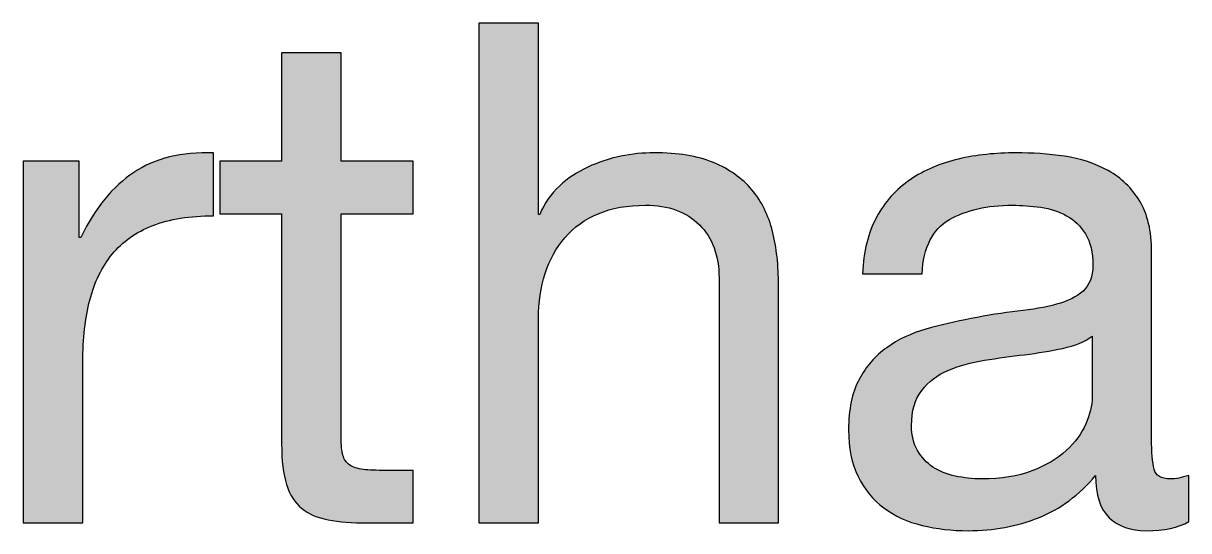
# Paper-space layout 'A3mask' of a CAD drawing. Extents: x 0 to 394, y 0 to 277.
# Drawn here: x 313.436 to 316.797, y 28.99 to 30.454 of the extents above; entities that cross this region are included whole.
import ezdxf
from ezdxf.enums import TextEntityAlignment as Align

# ---------------------------------------------------------------- set-up
doc = ezdxf.new("R2010")
doc.units = 0
doc.layers.get('0').update_dxf_attribs({"linetype": 'CONTINUOUS'})
doc.layers.get('Defpoints').update_dxf_attribs({"linetype": 'CONTINUOUS'})
doc.layers.add('JPP_Mask', color=7, linetype='CONTINUOUS')
doc.styles.add('JPP', font='arial.ttf')

# ---------------------------------------------------------------- blocks, each defined once
blk = doc.blocks.new('A3mask')
at = {"true_color": 0x004a91}
h = blk.add_hatch(color=154, dxfattribs=at)
edge = h.paths.add_edge_path()
edge.add_spline(control_points=[(314.9215, 30.454), (314.9215, 30.454), (314.9215, 29.9027), (314.9215, 29.9027), (314.9215, 29.9027), (314.9255, 29.9027), (314.9255, 29.9027), (314.9389, 29.9352), (314.9579, 29.9623), (314.9821, 29.9846), (315.0062, 30.0069), (315.0335, 30.025), (315.0639, 30.0391), (315.0941, 30.0533), (315.1256, 30.0637), (315.1588, 30.0704), (315.1917, 30.0772), (315.2237, 30.0804), (315.2546, 30.0804), (315.3232, 30.0804), (315.3805, 30.0711), (315.4262, 30.0523), (315.4719, 30.0333), (315.509, 30.0071), (315.5373, 29.9735), (315.5654, 29.9398), (315.5853, 29.8997), (315.5967, 29.8533), (315.6083, 29.8069), (315.6139, 29.7555), (315.6139, 29.6989), (315.6139, 29.6989), (315.6139, 29.0125), (315.6139, 29.0125), (315.6139, 29.0125), (315.4425, 29.0125), (315.4425, 29.0125), (315.4425, 29.0125), (315.4425, 29.719), (315.4425, 29.719), (315.4425, 29.7837), (315.4234, 29.8348), (315.3859, 29.8726), (315.3481, 29.9102), (315.2963, 29.9292), (315.2305, 29.9292), (315.1778, 29.9292), (315.1324, 29.9211), (315.0941, 29.9048), (315.0558, 29.8888), (315.0238, 29.8659), (314.9983, 29.8362), (314.9725, 29.8067), (314.9535, 29.7719), (314.9408, 29.7323), (314.9278, 29.6926), (314.9215, 29.6492), (314.9215, 29.6021), (314.9215, 29.6021), (314.9215, 29.0125), (314.9215, 29.0125), (314.9215, 29.0125), (314.7499, 29.0125), (314.7499, 29.0125), (314.7499, 29.0125), (314.7499, 30.454), (314.7499, 30.454), (314.7499, 30.454), (314.9215, 30.454), (314.9215, 30.454)], knot_values=[0, 0, 0, 0, 1, 1, 1, 2, 2, 2, 3, 3, 3, 4, 4, 4, 5, 5, 5, 6, 6, 6, 7, 7, 7, 8, 8, 8, 9, 9, 9, 10, 10, 10, 11, 11, 11, 12, 12, 12, 13, 13, 13, 14, 14, 14, 15, 15, 15, 16, 16, 16, 17, 17, 17, 18, 18, 18, 19, 19, 19, 20, 20, 20, 21, 21, 21, 22, 22, 22, 23, 23, 23, 23], degree=3, periodic=0)
h = blk.add_hatch(color=154, dxfattribs=at)
edge = h.paths.add_edge_path()
edge.add_spline(control_points=[(314.5604, 30.0563), (314.5604, 30.0563), (314.5604, 29.9048), (314.5604, 29.9048), (314.5604, 29.9048), (314.3523, 29.9048), (314.3523, 29.9048), (314.3523, 29.9048), (314.3523, 29.2568), (314.3523, 29.2568), (314.3523, 29.2366), (314.3539, 29.2206), (314.3574, 29.2083), (314.3607, 29.1962), (314.3672, 29.1867), (314.3767, 29.18), (314.386, 29.1733), (314.3992, 29.1691), (314.4159, 29.167), (314.4328, 29.1649), (314.4546, 29.164), (314.4815, 29.164), (314.4815, 29.164), (314.5604, 29.164), (314.5604, 29.164), (314.5604, 29.164), (314.5604, 29.0125), (314.5604, 29.0125), (314.5604, 29.0125), (314.4291, 29.0125), (314.4291, 29.0125), (314.3846, 29.0125), (314.3465, 29.0155), (314.315, 29.0216), (314.2834, 29.0276), (314.2577, 29.0387), (314.2382, 29.055), (314.2187, 29.071), (314.2043, 29.0939), (314.1948, 29.1236), (314.1856, 29.1531), (314.1807, 29.1923), (314.1807, 29.2408), (314.1807, 29.2408), (314.1807, 29.9048), (314.1807, 29.9048), (314.1807, 29.9048), (314.003, 29.9048), (314.003, 29.9048), (314.003, 29.9048), (314.003, 30.0563), (314.003, 30.0563), (314.003, 30.0563), (314.1807, 30.0563), (314.1807, 30.0563), (314.1807, 30.0563), (314.1807, 30.3692), (314.1807, 30.3692), (314.1807, 30.3692), (314.3523, 30.3692), (314.3523, 30.3692), (314.3523, 30.3692), (314.3523, 30.0563), (314.3523, 30.0563), (314.3523, 30.0563), (314.5604, 30.0563), (314.5604, 30.0563)], knot_values=[0, 0, 0, 0, 1, 1, 1, 2, 2, 2, 3, 3, 3, 4, 4, 4, 5, 5, 5, 6, 6, 6, 7, 7, 7, 8, 8, 8, 9, 9, 9, 10, 10, 10, 11, 11, 11, 12, 12, 12, 13, 13, 13, 14, 14, 14, 15, 15, 15, 16, 16, 16, 17, 17, 17, 18, 18, 18, 19, 19, 19, 20, 20, 20, 21, 21, 21, 22, 22, 22, 22], degree=3, periodic=0)
h = blk.add_hatch(color=154, dxfattribs=at)
edge = h.paths.add_edge_path()
edge.add_spline(control_points=[(313.5971, 30.0563), (313.5971, 30.0563), (313.5971, 29.8362), (313.5971, 29.8362), (313.5971, 29.8362), (313.6013, 29.8362), (313.6013, 29.8362), (313.6428, 29.9211), (313.6941, 29.9837), (313.7546, 30.024), (313.8151, 30.0644), (313.8919, 30.0832), (313.9847, 30.0804), (313.9847, 30.0804), (313.9847, 29.8988), (313.9847, 29.8988), (313.916, 29.8988), (313.8576, 29.8893), (313.8091, 29.8705), (313.7606, 29.8517), (313.7217, 29.8241), (313.692, 29.7877), (313.6625, 29.7515), (313.6409, 29.7074), (313.6275, 29.6555), (313.614, 29.6038), (313.6073, 29.5441), (313.6073, 29.4769), (313.6073, 29.4769), (313.6073, 29.0125), (313.6073, 29.0125), (313.6073, 29.0125), (313.4357, 29.0125), (313.4357, 29.0125), (313.4357, 29.0125), (313.4357, 30.0563), (313.4357, 30.0563), (313.4357, 30.0563), (313.5971, 30.0563), (313.5971, 30.0563)], knot_values=[0, 0, 0, 0, 1, 1, 1, 2, 2, 2, 3, 3, 3, 4, 4, 4, 5, 5, 5, 6, 6, 6, 7, 7, 7, 8, 8, 8, 9, 9, 9, 10, 10, 10, 11, 11, 11, 12, 12, 12, 13, 13, 13, 13], degree=3, periodic=0)
h = blk.add_hatch(color=154, dxfattribs=at)
edge = h.paths.add_edge_path(flags=16)
edge.add_spline(control_points=[(316.4338, 29.5163), (316.3988, 29.5089), (316.3621, 29.5029), (316.3236, 29.498), (316.2854, 29.4934), (316.2466, 29.488), (316.2077, 29.482), (316.1687, 29.476), (316.1337, 29.466), (316.1026, 29.4525), (316.0717, 29.4391), (316.0465, 29.4201), (316.027, 29.395), (316.0075, 29.3702), (315.9977, 29.3361), (315.9977, 29.2932), (315.9977, 29.2649), (316.0033, 29.241), (316.0149, 29.2215), (316.0263, 29.202), (316.0411, 29.1863), (316.0592, 29.174), (316.0775, 29.1619), (316.0989, 29.1531), (316.1239, 29.1478), (316.1487, 29.1424), (316.174, 29.1396), (316.1995, 29.1396), (316.2561, 29.1396), (316.3046, 29.1475), (316.345, 29.1628), (316.3853, 29.1784), (316.4183, 29.1979), (316.4438, 29.2215), (316.4693, 29.2449), (316.4883, 29.2707), (316.5004, 29.2983), (316.5124, 29.3257), (316.5185, 29.3516), (316.5185, 29.376), (316.5185, 29.376), (316.5185, 29.5516), (316.5185, 29.5516), (316.4969, 29.5353), (316.4688, 29.5235), (316.4338, 29.5163)], knot_values=[0, 0, 0, 0, 1, 1, 1, 2, 2, 2, 3, 3, 3, 4, 4, 4, 5, 5, 5, 6, 6, 6, 7, 7, 7, 8, 8, 8, 9, 9, 9, 10, 10, 10, 11, 11, 11, 12, 12, 12, 13, 13, 13, 14, 14, 14, 15, 15, 15, 15], degree=3, periodic=0)
edge = h.paths.add_edge_path()
edge.add_spline(control_points=[(316.6741, 28.9903), (316.6296, 28.9903), (316.5943, 29.0028), (316.5681, 29.0276), (316.5417, 29.0527), (316.5287, 29.0932), (316.5287, 29.1498), (316.4816, 29.0932), (316.4266, 29.0527), (316.364, 29.0276), (316.3016, 29.0028), (316.2339, 28.9903), (316.1613, 28.9903), (316.1142, 28.9903), (316.0696, 28.9954), (316.0279, 29.0056), (315.9861, 29.0155), (315.9495, 29.0325), (315.918, 29.0559), (315.8862, 29.0796), (315.8614, 29.1097), (315.8433, 29.1468), (315.8252, 29.1837), (315.8159, 29.2285), (315.8159, 29.2811), (315.8159, 29.3403), (315.8261, 29.3887), (315.8463, 29.4263), (315.8665, 29.4641), (315.8929, 29.4947), (315.9261, 29.5182), (315.959, 29.5418), (315.9966, 29.5597), (316.039, 29.5717), (316.0815, 29.5838), (316.1249, 29.594), (316.1694, 29.6021), (316.2165, 29.6114), (316.2612, 29.6186), (316.3035, 29.6232), (316.3459, 29.6279), (316.3832, 29.6346), (316.4155, 29.6434), (316.448, 29.6522), (316.4735, 29.665), (316.4923, 29.6817), (316.511, 29.6986), (316.5206, 29.7232), (316.5206, 29.7555), (316.5206, 29.793), (316.5136, 29.8234), (316.4994, 29.8464), (316.4853, 29.8691), (316.467, 29.8867), (316.4449, 29.8988), (316.4227, 29.9109), (316.3976, 29.919), (316.3703, 29.9231), (316.3426, 29.9271), (316.3153, 29.9292), (316.2884, 29.9292), (316.2158, 29.9292), (316.1552, 29.9153), (316.1068, 29.8877), (316.0583, 29.8601), (316.0321, 29.8079), (316.0279, 29.7313), (316.0279, 29.7313), (315.8563, 29.7313), (315.8563, 29.7313), (315.859, 29.7958), (315.8725, 29.8503), (315.8968, 29.8948), (315.921, 29.9392), (315.9532, 29.9751), (315.9936, 30.0027), (316.0339, 30.0303), (316.0806, 30.0503), (316.133, 30.0623), (316.1854, 30.0744), (316.2406, 30.0804), (316.2986, 30.0804), (316.3457, 30.0804), (316.3923, 30.0772), (316.4389, 30.0704), (316.4853, 30.0637), (316.5273, 30.0498), (316.5651, 30.0289), (316.6027, 30.008), (316.6328, 29.9788), (316.6558, 29.9412), (316.6787, 29.9034), (316.6901, 29.8545), (316.6901, 29.7937), (316.6901, 29.7937), (316.6901, 29.2568), (316.6901, 29.2568), (316.6901, 29.2164), (316.6924, 29.1867), (316.6973, 29.1679), (316.7019, 29.1491), (316.7177, 29.1396), (316.7446, 29.1396), (316.7595, 29.1396), (316.7769, 29.1431), (316.797, 29.1498), (316.797, 29.1498), (316.797, 29.0165), (316.797, 29.0165), (316.7676, 28.9991), (316.7265, 28.9903), (316.6741, 28.9903)], knot_values=[0, 0, 0, 0, 1, 1, 1, 2, 2, 2, 3, 3, 3, 4, 4, 4, 5, 5, 5, 6, 6, 6, 7, 7, 7, 8, 8, 8, 9, 9, 9, 10, 10, 10, 11, 11, 11, 12, 12, 12, 13, 13, 13, 14, 14, 14, 15, 15, 15, 16, 16, 16, 17, 17, 17, 18, 18, 18, 19, 19, 19, 20, 20, 20, 21, 21, 21, 22, 22, 22, 23, 23, 23, 24, 24, 24, 25, 25, 25, 26, 26, 26, 27, 27, 27, 28, 28, 28, 29, 29, 29, 30, 30, 30, 31, 31, 31, 32, 32, 32, 33, 33, 33, 34, 34, 34, 35, 35, 35, 36, 36, 36, 37, 37, 37, 37], degree=3, periodic=0)
at = {"layer": 'Defpoints', "color": 154, "true_color": 0x004a91}
for points, knots in [([(314.9215, 30.454), (314.9215, 30.454), (314.9215, 29.9027), (314.9215, 29.9027), (314.9215, 29.9027), (314.9255, 29.9027), (314.9255, 29.9027), (314.9389, 29.9352), (314.9579, 29.9623), (314.9821, 29.9846), (315.0062, 30.0069), (315.0335, 30.025), (315.0639, 30.0391), (315.0941, 30.0533), (315.1256, 30.0637), (315.1588, 30.0704), (315.1917, 30.0772), (315.2237, 30.0804), (315.2546, 30.0804), (315.3232, 30.0804), (315.3805, 30.0711), (315.4262, 30.0523), (315.4719, 30.0333), (315.509, 30.0071), (315.5373, 29.9735), (315.5654, 29.9398), (315.5853, 29.8997), (315.5967, 29.8533), (315.6083, 29.8069), (315.6139, 29.7555), (315.6139, 29.6989), (315.6139, 29.6989), (315.6139, 29.0125), (315.6139, 29.0125), (315.6139, 29.0125), (315.4425, 29.0125), (315.4425, 29.0125), (315.4425, 29.0125), (315.4425, 29.719), (315.4425, 29.719), (315.4425, 29.7837), (315.4234, 29.8348), (315.3859, 29.8726), (315.3481, 29.9102), (315.2963, 29.9292), (315.2305, 29.9292), (315.1778, 29.9292), (315.1324, 29.9211), (315.0941, 29.9048), (315.0558, 29.8888), (315.0238, 29.8659), (314.9983, 29.8362), (314.9725, 29.8067), (314.9535, 29.7719), (314.9408, 29.7323), (314.9278, 29.6926), (314.9215, 29.6492), (314.9215, 29.6021), (314.9215, 29.6021), (314.9215, 29.0125), (314.9215, 29.0125), (314.9215, 29.0125), (314.7499, 29.0125), (314.7499, 29.0125), (314.7499, 29.0125), (314.7499, 30.454), (314.7499, 30.454), (314.7499, 30.454), (314.9215, 30.454), (314.9215, 30.454)], [0, 0, 0, 0, 1, 1, 1, 2, 2, 2, 3, 3, 3, 4, 4, 4, 5, 5, 5, 6, 6, 6, 7, 7, 7, 8, 8, 8, 9, 9, 9, 10, 10, 10, 11, 11, 11, 12, 12, 12, 13, 13, 13, 14, 14, 14, 15, 15, 15, 16, 16, 16, 17, 17, 17, 18, 18, 18, 19, 19, 19, 20, 20, 20, 21, 21, 21, 22, 22, 22, 23, 23, 23, 23]), ([(314.5604, 30.0563), (314.5604, 30.0563), (314.5604, 29.9048), (314.5604, 29.9048), (314.5604, 29.9048), (314.3523, 29.9048), (314.3523, 29.9048), (314.3523, 29.9048), (314.3523, 29.2568), (314.3523, 29.2568), (314.3523, 29.2366), (314.3539, 29.2206), (314.3574, 29.2083), (314.3607, 29.1962), (314.3672, 29.1867), (314.3767, 29.18), (314.386, 29.1733), (314.3992, 29.1691), (314.4159, 29.167), (314.4328, 29.1649), (314.4546, 29.164), (314.4815, 29.164), (314.4815, 29.164), (314.5604, 29.164), (314.5604, 29.164), (314.5604, 29.164), (314.5604, 29.0125), (314.5604, 29.0125), (314.5604, 29.0125), (314.4291, 29.0125), (314.4291, 29.0125), (314.3846, 29.0125), (314.3465, 29.0155), (314.315, 29.0216), (314.2834, 29.0276), (314.2577, 29.0387), (314.2382, 29.055), (314.2187, 29.071), (314.2043, 29.0939), (314.1948, 29.1236), (314.1856, 29.1531), (314.1807, 29.1923), (314.1807, 29.2408), (314.1807, 29.2408), (314.1807, 29.9048), (314.1807, 29.9048), (314.1807, 29.9048), (314.003, 29.9048), (314.003, 29.9048), (314.003, 29.9048), (314.003, 30.0563), (314.003, 30.0563), (314.003, 30.0563), (314.1807, 30.0563), (314.1807, 30.0563), (314.1807, 30.0563), (314.1807, 30.3692), (314.1807, 30.3692), (314.1807, 30.3692), (314.3523, 30.3692), (314.3523, 30.3692), (314.3523, 30.3692), (314.3523, 30.0563), (314.3523, 30.0563), (314.3523, 30.0563), (314.5604, 30.0563), (314.5604, 30.0563)], [0, 0, 0, 0, 1, 1, 1, 2, 2, 2, 3, 3, 3, 4, 4, 4, 5, 5, 5, 6, 6, 6, 7, 7, 7, 8, 8, 8, 9, 9, 9, 10, 10, 10, 11, 11, 11, 12, 12, 12, 13, 13, 13, 14, 14, 14, 15, 15, 15, 16, 16, 16, 17, 17, 17, 18, 18, 18, 19, 19, 19, 20, 20, 20, 21, 21, 21, 22, 22, 22, 22]), ([(313.5971, 30.0563), (313.5971, 30.0563), (313.5971, 29.8362), (313.5971, 29.8362), (313.5971, 29.8362), (313.6013, 29.8362), (313.6013, 29.8362), (313.6428, 29.9211), (313.6941, 29.9837), (313.7546, 30.024), (313.8151, 30.0644), (313.8919, 30.0832), (313.9847, 30.0804), (313.9847, 30.0804), (313.9847, 29.8988), (313.9847, 29.8988), (313.916, 29.8988), (313.8576, 29.8893), (313.8091, 29.8705), (313.7606, 29.8517), (313.7217, 29.8241), (313.692, 29.7877), (313.6625, 29.7515), (313.6409, 29.7074), (313.6275, 29.6555), (313.614, 29.6038), (313.6073, 29.5441), (313.6073, 29.4769), (313.6073, 29.4769), (313.6073, 29.0125), (313.6073, 29.0125), (313.6073, 29.0125), (313.4357, 29.0125), (313.4357, 29.0125), (313.4357, 29.0125), (313.4357, 30.0563), (313.4357, 30.0563), (313.4357, 30.0563), (313.5971, 30.0563), (313.5971, 30.0563)], [0, 0, 0, 0, 1, 1, 1, 2, 2, 2, 3, 3, 3, 4, 4, 4, 5, 5, 5, 6, 6, 6, 7, 7, 7, 8, 8, 8, 9, 9, 9, 10, 10, 10, 11, 11, 11, 12, 12, 12, 13, 13, 13, 13]), ([(316.6741, 28.9903), (316.6296, 28.9903), (316.5943, 29.0028), (316.5681, 29.0276), (316.5417, 29.0527), (316.5287, 29.0932), (316.5287, 29.1498), (316.4816, 29.0932), (316.4266, 29.0527), (316.364, 29.0276), (316.3016, 29.0028), (316.2339, 28.9903), (316.1613, 28.9903), (316.1142, 28.9903), (316.0696, 28.9954), (316.0279, 29.0056), (315.9861, 29.0155), (315.9495, 29.0325), (315.918, 29.0559), (315.8862, 29.0796), (315.8614, 29.1097), (315.8433, 29.1468), (315.8252, 29.1837), (315.8159, 29.2285), (315.8159, 29.2811), (315.8159, 29.3403), (315.8261, 29.3887), (315.8463, 29.4263), (315.8665, 29.4641), (315.8929, 29.4947), (315.9261, 29.5182), (315.959, 29.5418), (315.9966, 29.5597), (316.039, 29.5717), (316.0815, 29.5838), (316.1249, 29.594), (316.1694, 29.6021), (316.2165, 29.6114), (316.2612, 29.6186), (316.3035, 29.6232), (316.3459, 29.6279), (316.3832, 29.6346), (316.4155, 29.6434), (316.448, 29.6522), (316.4735, 29.665), (316.4923, 29.6817), (316.511, 29.6986), (316.5206, 29.7232), (316.5206, 29.7555), (316.5206, 29.793), (316.5136, 29.8234), (316.4994, 29.8464), (316.4853, 29.8691), (316.467, 29.8867), (316.4449, 29.8988), (316.4227, 29.9109), (316.3976, 29.919), (316.3703, 29.9231), (316.3426, 29.9271), (316.3153, 29.9292), (316.2884, 29.9292), (316.2158, 29.9292), (316.1552, 29.9153), (316.1068, 29.8877), (316.0583, 29.8601), (316.0321, 29.8079), (316.0279, 29.7313), (316.0279, 29.7313), (315.8563, 29.7313), (315.8563, 29.7313), (315.859, 29.7958), (315.8725, 29.8503), (315.8968, 29.8948), (315.921, 29.9392), (315.9532, 29.9751), (315.9936, 30.0027), (316.0339, 30.0303), (316.0806, 30.0503), (316.133, 30.0623), (316.1854, 30.0744), (316.2406, 30.0804), (316.2986, 30.0804), (316.3457, 30.0804), (316.3923, 30.0772), (316.4389, 30.0704), (316.4853, 30.0637), (316.5273, 30.0498), (316.5651, 30.0289), (316.6027, 30.008), (316.6328, 29.9788), (316.6558, 29.9412), (316.6787, 29.9034), (316.6901, 29.8545), (316.6901, 29.7937), (316.6901, 29.7937), (316.6901, 29.2568), (316.6901, 29.2568), (316.6901, 29.2164), (316.6924, 29.1867), (316.6973, 29.1679), (316.7019, 29.1491), (316.7177, 29.1396), (316.7446, 29.1396), (316.7595, 29.1396), (316.7769, 29.1431), (316.797, 29.1498), (316.797, 29.1498), (316.797, 29.0165), (316.797, 29.0165), (316.7676, 28.9991), (316.7265, 28.9903), (316.6741, 28.9903)], [0, 0, 0, 0, 1, 1, 1, 2, 2, 2, 3, 3, 3, 4, 4, 4, 5, 5, 5, 6, 6, 6, 7, 7, 7, 8, 8, 8, 9, 9, 9, 10, 10, 10, 11, 11, 11, 12, 12, 12, 13, 13, 13, 14, 14, 14, 15, 15, 15, 16, 16, 16, 17, 17, 17, 18, 18, 18, 19, 19, 19, 20, 20, 20, 21, 21, 21, 22, 22, 22, 23, 23, 23, 24, 24, 24, 25, 25, 25, 26, 26, 26, 27, 27, 27, 28, 28, 28, 29, 29, 29, 30, 30, 30, 31, 31, 31, 32, 32, 32, 33, 33, 33, 34, 34, 34, 35, 35, 35, 36, 36, 36, 37, 37, 37, 37]), ([(316.4338, 29.5163), (316.3988, 29.5089), (316.3621, 29.5029), (316.3236, 29.498), (316.2854, 29.4934), (316.2466, 29.488), (316.2077, 29.482), (316.1687, 29.476), (316.1337, 29.466), (316.1026, 29.4525), (316.0717, 29.4391), (316.0465, 29.4201), (316.027, 29.395), (316.0075, 29.3702), (315.9977, 29.3361), (315.9977, 29.2932), (315.9977, 29.2649), (316.0033, 29.241), (316.0149, 29.2215), (316.0263, 29.202), (316.0411, 29.1863), (316.0592, 29.174), (316.0775, 29.1619), (316.0989, 29.1531), (316.1239, 29.1478), (316.1487, 29.1424), (316.174, 29.1396), (316.1995, 29.1396), (316.2561, 29.1396), (316.3046, 29.1475), (316.345, 29.1628), (316.3853, 29.1784), (316.4183, 29.1979), (316.4438, 29.2215), (316.4693, 29.2449), (316.4883, 29.2707), (316.5004, 29.2983), (316.5124, 29.3257), (316.5185, 29.3516), (316.5185, 29.376), (316.5185, 29.376), (316.5185, 29.5516), (316.5185, 29.5516), (316.4969, 29.5353), (316.4688, 29.5235), (316.4338, 29.5163)], [0, 0, 0, 0, 1, 1, 1, 2, 2, 2, 3, 3, 3, 4, 4, 4, 5, 5, 5, 6, 6, 6, 7, 7, 7, 8, 8, 8, 9, 9, 9, 10, 10, 10, 11, 11, 11, 12, 12, 12, 13, 13, 13, 14, 14, 14, 15, 15, 15, 15])]:
    blk.add_open_spline(points, degree=3, knots=knots, dxfattribs=at)
at = {"color": 7, "style": 'JPP'}
for tag, p in [('Client', (361.62, 56.35)), ('Project1', (361.62, 44.1)), ('Project2', (361.62, 40.425)), ('Project3', (361.62, 36.75)), ('Title1', (361.62, 28.175)), ('Title2', (361.62, 24.5)), ('Title3', (361.62, 20.825)), ('Status', (308.7, 3.675))]:
    blk.add_attdef(tag, text='', height=1.7, dxfattribs=at).set_placement(p, align=Align.MIDDLE_LEFT)
at = {"color": 2, "style": 'JPP'}
for tag, p in [('Scale', (322.175, 12.25)), ('Checked', (366.275, 12.25)), ('Drawn', (344.225, 12.25)), ('Date', (388.325, 12.25))]:
    blk.add_attdef(tag, text='', height=1, dxfattribs=at).set_placement(p, align=Align.MIDDLE_CENTER)
at = {"color": 6, "style": 'JPP'}
for tag, p in [('Ref', (352.8, 3.675)), ('DrgNo.', (373.38, 3.675))]:
    blk.add_attdef(tag, text='', height=2, dxfattribs=at).set_placement(p, align=Align.MIDDLE_LEFT)
blk.add_attdef('Rev', text='', height=2, dxfattribs=at).set_placement((390.1746, 3.675), align=Align.MIDDLE_CENTER)

psp = doc.layouts.new('A3mask')

# ---------------------------------------------------------------- block references
at = {"layer": 'JPP_Mask'}
psp.add_blockref('A3mask', (0, 0), dxfattribs=at)

doc.saveas('drawing.dxf')
